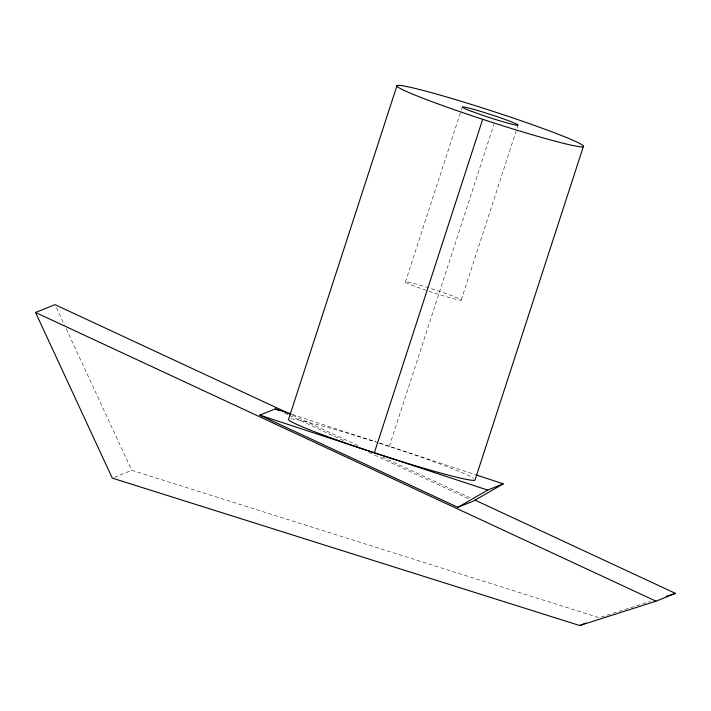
<?xml version="1.0" encoding="UTF-8"?>
<svg xmlns="http://www.w3.org/2000/svg" width="711" height="711" viewBox="0 0 711 711"><rect width="100%" height="100%" fill="white"/><g stroke="black" fill="none" stroke-linecap="round" stroke-linejoin="round"><path stroke-width="0.53" stroke-dasharray="3.56 2.67" d="M405.403 282.08L461.883 108.223M389.317 446.357L493.887 124.469M461.297 299.909L517.777 126.051M114.347 477.285L131.775 470.3L599.177 617.717L650.369 601.382M292.239 414.433L375.595 441.851M379.816 443.237L474.779 474.468M292.728 415.277L359.197 446.206M382.358 456.986L469.989 497.762M284.409 413.091L288.435 414.966M289.439 415.437L345.75 441.638M368.876 452.4L469.429 499.193M56.427 307.676L64.337 324.74M66.194 328.758L131.775 470.3M291.003 418.841A98.234 5.395 18 0 1 378.119 442.722M379.141 443.051A98.234 5.395 18 0 1 473.73 478.325M426.2 290.328A29.471 1.618 18 0 1 412.967 283.227A29.471 1.618 18 0 1 459.999 299.1A29.471 1.618 18 0 1 428.235 291.012"/><path stroke-width="1.07" d="M397.031 85.471L288.684 418.975A98.234 5.395 18 0 0 374.333 452.809A98.234 5.395 18 0 0 474.966 480.201L583.313 146.697A98.234 5.395 18 0 0 450.09 97.985A98.234 5.395 18 0 0 437.114 103.566A98.234 5.395 18 0 0 583.313 146.697M374.333 452.809L482.689 119.306M291.19 414.086L275.361 408.887L259.773 415.135L457.866 507.316L487.684 490.083L503.264 483.836L475.828 474.815M503.264 483.836L473.455 501.068L457.866 507.316M475.019 500.109L675.45 593.374L655.969 601.186L579.696 625.529L112.294 478.112L35.55 312.476L55.031 304.663L290.71 414.335M579.696 625.529L585.846 623.067M666.047 596.378L675.45 593.374M259.773 415.135L487.684 490.083M275.361 408.887L279.387 410.754M35.55 312.476L655.969 601.186M471.962 111.476A29.471 1.618 18 0 0 517.732 125.314A29.471 1.618 18 0 0 480.823 111.449A29.471 1.618 18 0 0 471.962 111.476"/></g></svg>
